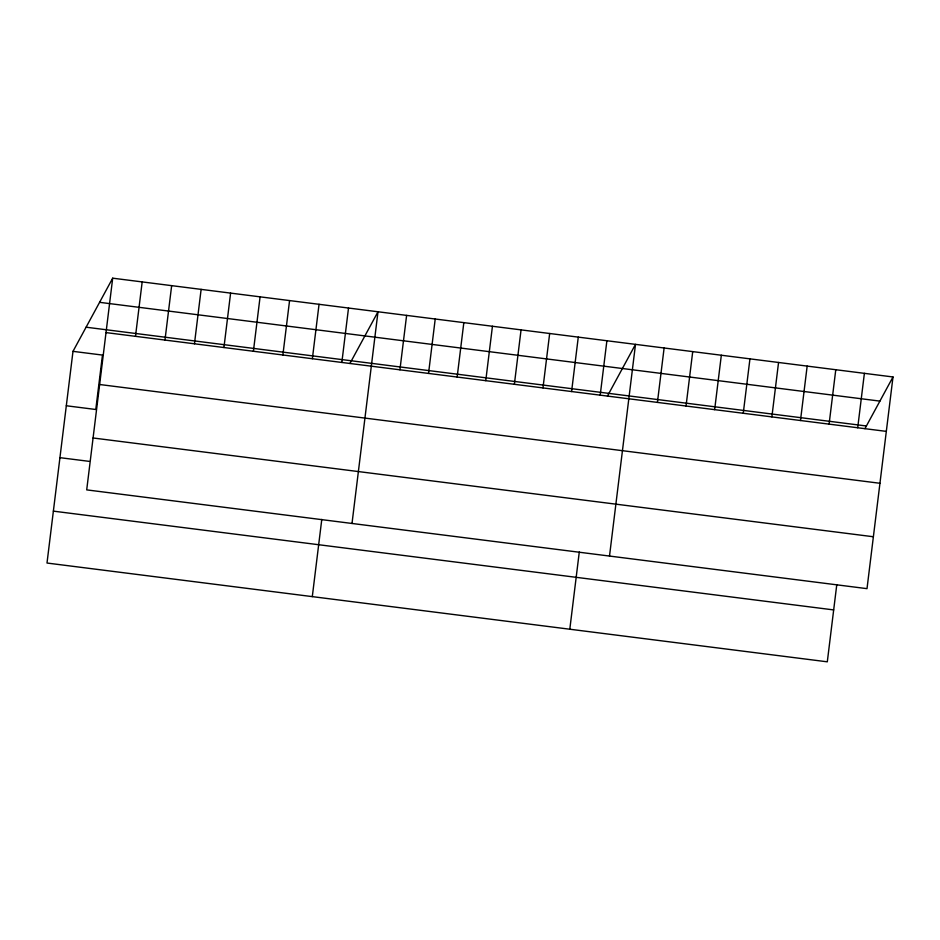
<?xml version="1.0" encoding="UTF-8"?>
<svg xmlns="http://www.w3.org/2000/svg" width="940" height="940" viewBox="0 0 940 940"><rect width="100%" height="100%" fill="white"/><g stroke="black" fill="none" stroke-linecap="round" stroke-linejoin="round"><path stroke-width="1.41" d="M112.694 278.181L86.703 489.881L867.009 588.652L893 376.964L112.694 278.181L72.991 351.349L47 563.037L827.306 661.819L836.788 584.586M135.489 336.332L142.175 281.918M164.97 340.069L171.656 285.642M194.451 343.793L201.125 289.379M223.932 347.53L230.606 293.115M253.4 351.255L260.086 296.84M282.881 354.991L289.567 300.577M312.362 358.728L319.048 304.302M312.303 596.618L321.786 519.385M341.843 362.452L348.517 308.038M352.007 523.462L377.998 311.774L349.939 363.463M399.923 369.808L406.609 315.394M428.534 373.427L435.22 319.012M457.146 377.058L463.831 322.632M485.757 380.677L492.443 326.262M514.368 384.296L521.054 329.881M542.979 387.914L549.665 333.5M571.591 391.545L578.276 337.119M569.805 629.224L579.287 551.991M600.202 395.164L606.888 340.75M609.508 556.057L635.499 344.369L607.44 396.069M657.424 402.402L664.11 347.988M686.036 406.033L692.721 351.607M714.647 409.652L721.332 355.238M743.258 413.271L749.944 358.857M771.869 416.89L778.555 362.476M800.481 420.521L807.166 366.095M829.092 424.14L835.778 369.726M857.703 427.759L864.389 373.345M864.941 428.663L893 376.964M99.593 302.328L879.899 401.11M86.092 327.202L866.398 425.985M106.008 332.596L886.314 431.378M72.991 351.349L102.472 355.073L95.786 409.488L66.305 405.763M99.64 384.507L879.946 483.278M93.072 437.981L873.377 536.752M59.937 457.663L89.417 461.387M53.369 511.137L833.674 609.919"/></g></svg>
